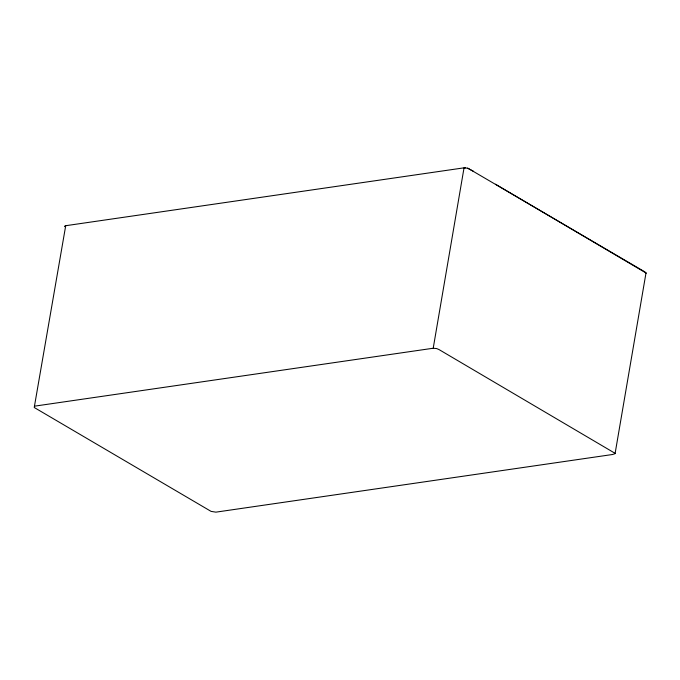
<?xml version="1.0" encoding="UTF-8"?>
<svg xmlns="http://www.w3.org/2000/svg" width="680" height="680" viewBox="0 0 680 680"><rect width="100%" height="100%" fill="white"/><g stroke="black" fill="none" stroke-linecap="round" stroke-linejoin="round"><path stroke-width="1.02" d="M64.889 226.227L64.829 226.652L65.713 225.709L464.04 167.832L467.56 168.19M495.524 184.22L646 272.969L615.068 453.671L612.535 454.504L215.9 512.15L211.081 511.385L34.23 407.499L65.713 225.709L65.05 225.998M34.884 406.113L433.211 348.236L464.04 167.832L465.435 167.85M433.211 348.236L436.721 348.576L439.085 349.613L615.162 453.364M467.551 168.181L473.594 171.36M468.061 168.308L645.125 272.034M646 272.969L645.643 273.479L645.991 272.969"/></g></svg>
